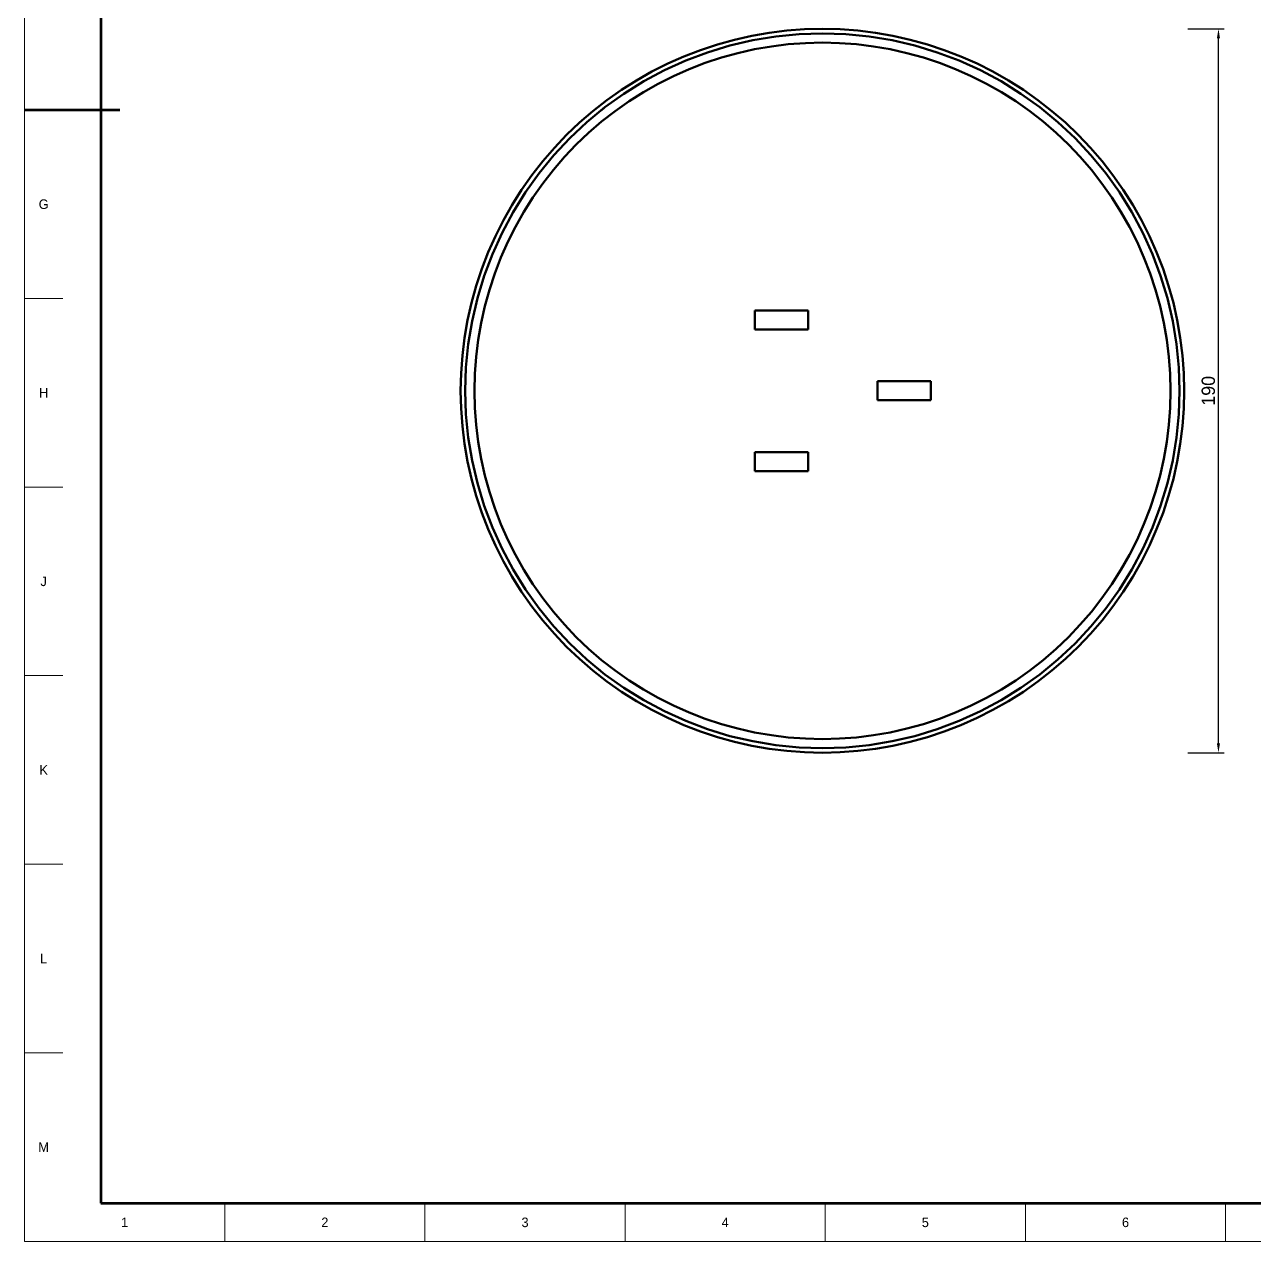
# Model space of a CAD drawing. Header units: millimetres. Extents: x 0 to 841, y 0 to 594.
# Drawn here: x 0 to 322.9, y 0 to 319.4 of the extents above; entities that cross this region are included whole.
import ezdxf
from ezdxf.enums import TextEntityAlignment as Align

# ---------------------------------------------------------------- set-up
doc = ezdxf.new("R2010")
doc.units = ezdxf.units.MM
doc.linetypes.add('DASHED', pattern=[1.524, 1.27, -0.254])
for name, color, linetype, lineweight in [('COTAS', 7, 'CONTINUOUS', 25), ('FINA', 7, 'CONTINUOUS', 18), ('NORMA', 7, 'CONTINUOUS', 70), ('OCULTA', 8, 'DASHED', 25), ('TEXTO', 7, 'CONTINUOUS', 25), ('VISIBLE', 7, 'CONTINUOUS', 50)]:
    doc.layers.add(name, color=color, linetype=linetype, lineweight=lineweight)
doc.dimstyles.new('F3D_1000', dxfattribs={"dimtxt": 3.5, "dimasz": 2.5, "dimexe": 1.5, "dimexo": 1, "dimgap": 0.9, "dimtad": 1, "dimdec": 1, "dimdsep": 46, "dimcen": 2.5, "dimazin": 3, "dimtfac": 1, "dimtmove": 0, "dimatfit": 3})

msp = doc.modelspace()

# ---------------------------------------------------------------- linework, layer by layer
at = {"layer": 'FINA'}
for p, q in [((0, 297), (10, 297)), ((0, 247.5), (10, 247.5)), ((0, 198), (10, 198)), ((0, 148.5), (10, 148.5)), ((0, 99), (10, 99)), ((0, 49.5), (10, 49.5)), ((52.56, 0), (52.56, 10)), ((105.12, 0), (105.12, 10)), ((157.69, 0), (157.69, 10)), ((210.25, 0), (210.25, 10)), ((262.81, 0), (262.81, 10)), ((315.38, 0), (315.38, 10))]:
    msp.add_line(p, q, dxfattribs=at)
msp.add_lwpolyline([(0, 0), (841, 0), (841, 594), (0, 594)], close=True, dxfattribs=at)
at = {"layer": 'NORMA'}
msp.add_line((0, 297), (25, 297), dxfattribs=at)
msp.add_lwpolyline([(20, 10), (831, 10), (831, 584), (20, 584)], close=True, dxfattribs=at)
at = {"layer": 'OCULTA'}
for p, q in [((190.97, 316.43), (195.56, 317.23)), ((190.97, 316.43), (195.56, 317.23)), ((195.56, 317.23), (200.19, 317.8)), ((195.56, 317.23), (200.19, 317.8)), ((197.26, 316.26), (203.37, 316.86)), ((200.19, 317.8), (204.84, 318.14)), ((200.19, 317.8), (204.84, 318.14)), ((203.37, 316.86), (209.5, 317.06)), ((204.84, 318.14), (209.5, 318.26)), ((204.84, 318.14), (209.5, 318.26)), ((209.5, 318.26), (214.16, 318.14)), ((209.5, 318.26), (214.16, 318.14)), ((209.5, 317.06), (215.63, 316.86)), ((214.16, 318.14), (218.81, 317.8)), ((214.16, 318.14), (218.81, 317.8)), ((215.63, 316.86), (221.74, 316.26)), ((218.81, 317.8), (223.44, 317.23)), ((218.81, 317.8), (223.44, 317.23)), ((223.44, 317.23), (228.03, 316.43)), ((223.44, 317.23), (228.03, 316.43)), ((177.5, 312.7), (181.92, 314.17)), ((177.5, 312.7), (181.92, 314.17)), ((179.35, 312.08), (185.22, 313.86)), ((181.92, 314.17), (186.42, 315.41)), ((181.92, 314.17), (186.42, 315.41)), ((185.22, 313.86), (191.2, 315.26)), ((186.42, 315.41), (190.97, 316.43)), ((186.42, 315.41), (190.97, 316.43)), ((191.2, 315.26), (197.26, 316.26)), ((221.74, 316.26), (227.8, 315.26)), ((227.8, 315.26), (233.78, 313.86)), ((228.03, 316.43), (232.58, 315.41)), ((228.03, 316.43), (232.58, 315.41)), ((232.58, 315.41), (237.08, 314.17)), ((232.58, 315.41), (237.08, 314.17)), ((233.78, 313.86), (239.65, 312.08)), ((237.08, 314.17), (241.5, 312.7)), ((237.08, 314.17), (241.5, 312.7)), ((168.88, 309.14), (173.15, 311.03)), ((168.88, 309.14), (173.15, 311.03)), ((173.15, 311.03), (177.5, 312.7)), ((173.15, 311.03), (177.5, 312.7)), ((173.6, 309.92), (179.35, 312.08)), ((239.65, 312.08), (245.4, 309.92)), ((241.5, 312.7), (245.85, 311.03)), ((241.5, 312.7), (245.85, 311.03)), ((245.85, 311.03), (250.12, 309.14)), ((245.85, 311.03), (250.12, 309.14)), ((160.66, 304.74), (164.72, 307.04)), ((160.66, 304.74), (164.72, 307.04)), ((162.6, 304.49), (168.01, 307.38)), ((164.72, 307.04), (168.88, 309.14)), ((164.72, 307.04), (168.88, 309.14)), ((168.01, 307.38), (173.6, 309.92)), ((245.4, 309.92), (250.99, 307.38)), ((250.12, 309.14), (254.28, 307.04)), ((250.12, 309.14), (254.28, 307.04)), ((256.4, 304.49), (250.99, 307.38)), ((254.28, 307.04), (258.34, 304.74)), ((254.28, 307.04), (258.34, 304.74)), ((156.72, 302.25), (160.66, 304.74)), ((156.72, 302.25), (160.66, 304.74)), ((157.39, 301.25), (162.6, 304.49)), ((256.4, 304.49), (261.61, 301.25)), ((258.34, 304.74), (262.28, 302.25)), ((258.34, 304.74), (262.28, 302.25)), ((152.4, 297.67), (157.39, 301.25)), ((152.91, 299.56), (156.72, 302.25)), ((152.91, 299.56), (156.72, 302.25)), ((261.61, 301.25), (266.6, 297.67)), ((262.28, 302.25), (266.09, 299.56)), ((262.28, 302.25), (266.09, 299.56)), ((147.65, 293.78), (152.4, 297.67)), ((149.23, 296.69), (152.91, 299.56)), ((149.23, 296.69), (152.91, 299.56)), ((266.09, 299.56), (269.77, 296.69)), ((266.09, 299.56), (269.77, 296.69)), ((271.35, 293.78), (266.6, 297.67)), ((145.7, 293.65), (149.23, 296.69)), ((145.7, 293.65), (149.23, 296.69)), ((273.3, 293.65), (269.77, 296.69)), ((273.3, 293.65), (269.77, 296.69)), ((142.32, 290.43), (145.7, 293.65)), ((142.32, 290.43), (145.7, 293.65)), ((143.17, 289.58), (147.65, 293.78)), ((271.35, 293.78), (275.83, 289.58)), ((273.3, 293.65), (276.68, 290.43)), ((273.3, 293.65), (276.68, 290.43)), ((138.98, 285.1), (143.17, 289.58)), ((139.11, 287.06), (142.32, 290.43)), ((139.11, 287.06), (142.32, 290.43)), ((280.02, 285.1), (275.83, 289.58)), ((279.89, 287.06), (276.68, 290.43)), ((279.89, 287.06), (276.68, 290.43)), ((135.08, 280.36), (138.98, 285.1)), ((136.06, 283.53), (139.11, 287.06)), ((136.06, 283.53), (139.11, 287.06)), ((279.89, 287.06), (282.94, 283.53)), ((279.89, 287.06), (282.94, 283.53)), ((280.02, 285.1), (283.92, 280.36)), ((133.2, 279.85), (136.06, 283.53)), ((133.2, 279.85), (136.06, 283.53)), ((285.8, 279.85), (282.94, 283.53)), ((285.8, 279.85), (282.94, 283.53)), ((130.51, 276.04), (133.2, 279.85)), ((130.51, 276.04), (133.2, 279.85)), ((131.51, 275.37), (135.08, 280.36)), ((283.92, 280.36), (287.49, 275.37)), ((285.8, 279.85), (288.49, 276.04)), ((285.8, 279.85), (288.49, 276.04)), ((128.02, 272.1), (130.51, 276.04)), ((128.02, 272.1), (130.51, 276.04)), ((128.27, 270.16), (131.51, 275.37)), ((290.73, 270.16), (287.49, 275.37)), ((288.49, 276.04), (290.98, 272.1)), ((288.49, 276.04), (290.98, 272.1)), ((125.72, 268.04), (128.02, 272.1)), ((125.72, 268.04), (128.02, 272.1)), ((293.28, 268.04), (290.98, 272.1)), ((293.28, 268.04), (290.98, 272.1)), ((123.62, 263.88), (125.72, 268.04)), ((123.62, 263.88), (125.72, 268.04)), ((125.37, 264.74), (128.27, 270.16)), ((290.73, 270.16), (293.63, 264.74)), ((295.38, 263.88), (293.28, 268.04)), ((295.38, 263.88), (293.28, 268.04)), ((121.73, 259.61), (123.62, 263.88)), ((121.73, 259.61), (123.62, 263.88)), ((122.84, 259.15), (125.37, 264.74)), ((293.63, 264.74), (296.16, 259.15)), ((295.38, 263.88), (297.27, 259.61)), ((295.38, 263.88), (297.27, 259.61)), ((120.05, 255.26), (121.73, 259.61)), ((120.05, 255.26), (121.73, 259.61)), ((120.68, 253.41), (122.84, 259.15)), ((298.32, 253.41), (296.16, 259.15)), ((298.95, 255.26), (297.27, 259.61)), ((298.95, 255.26), (297.27, 259.61)), ((118.59, 250.83), (120.05, 255.26)), ((118.59, 250.83), (120.05, 255.26)), ((300.41, 250.83), (298.95, 255.26)), ((300.41, 250.83), (298.95, 255.26)), ((118.9, 247.54), (120.68, 253.41)), ((298.32, 253.41), (300.1, 247.54)), ((117.35, 246.34), (118.59, 250.83)), ((117.35, 246.34), (118.59, 250.83)), ((301.65, 246.34), (300.41, 250.83)), ((301.65, 246.34), (300.41, 250.83)), ((116.33, 241.79), (117.35, 246.34)), ((116.33, 241.79), (117.35, 246.34)), ((117.5, 241.56), (118.9, 247.54)), ((301.5, 241.56), (300.1, 247.54)), ((302.67, 241.79), (301.65, 246.34)), ((302.67, 241.79), (301.65, 246.34)), ((191.75, 244.38), (191.75, 244.38)), ((205.75, 244.38), (205.75, 244.38)), ((115.53, 237.2), (116.33, 241.79)), ((115.53, 237.2), (116.33, 241.79)), ((116.5, 235.5), (117.5, 241.56)), ((191.75, 239.38), (191.75, 239.38)), ((205.75, 239.38), (205.75, 239.38)), ((302.5, 235.5), (301.5, 241.56)), ((303.47, 237.2), (302.67, 241.79)), ((303.47, 237.2), (302.67, 241.79)), ((114.96, 232.57), (115.53, 237.2)), ((114.96, 232.57), (115.53, 237.2)), ((304.04, 232.57), (303.47, 237.2)), ((304.04, 232.57), (303.47, 237.2)), ((114.61, 227.92), (114.96, 232.57)), ((114.61, 227.92), (114.96, 232.57)), ((115.9, 229.39), (116.5, 235.5)), ((303.1, 229.39), (302.5, 235.5)), ((304.39, 227.92), (304.04, 232.57)), ((304.39, 227.92), (304.04, 232.57)), ((115.7, 223.26), (115.9, 229.39)), ((303.3, 223.26), (303.1, 229.39)), ((114.5, 223.26), (114.61, 227.92)), ((114.5, 223.26), (114.61, 227.92)), ((304.5, 223.26), (304.39, 227.92)), ((304.5, 223.26), (304.39, 227.92)), ((114.61, 218.6), (114.5, 223.26)), ((114.61, 218.6), (114.5, 223.26)), ((115.9, 217.12), (115.7, 223.26)), ((224, 225.76), (224, 225.76)), ((238, 225.76), (238, 225.76)), ((303.1, 217.12), (303.3, 223.26)), ((304.39, 218.6), (304.5, 223.26)), ((304.39, 218.6), (304.5, 223.26)), ((224, 220.76), (224, 220.76)), ((238, 220.76), (238, 220.76)), ((114.96, 213.95), (114.61, 218.6)), ((114.96, 213.95), (114.61, 218.6)), ((116.5, 211.01), (115.9, 217.12)), ((302.5, 211.01), (303.1, 217.12)), ((304.04, 213.95), (304.39, 218.6)), ((304.04, 213.95), (304.39, 218.6)), ((115.53, 209.32), (114.96, 213.95)), ((115.53, 209.32), (114.96, 213.95)), ((303.47, 209.32), (304.04, 213.95)), ((303.47, 209.32), (304.04, 213.95)), ((117.5, 204.96), (116.5, 211.01)), ((301.5, 204.96), (302.5, 211.01)), ((116.33, 204.72), (115.53, 209.32)), ((116.33, 204.72), (115.53, 209.32)), ((191.75, 207.14), (191.75, 207.14)), ((205.75, 207.14), (205.75, 207.14)), ((302.67, 204.72), (303.47, 209.32)), ((302.67, 204.72), (303.47, 209.32)), ((117.35, 200.17), (116.33, 204.72)), ((117.35, 200.17), (116.33, 204.72)), ((118.9, 198.98), (117.5, 204.96)), ((300.1, 198.98), (301.5, 204.96)), ((301.65, 200.17), (302.67, 204.72)), ((301.65, 200.17), (302.67, 204.72)), ((191.75, 202.14), (191.75, 202.14)), ((205.75, 202.14), (205.75, 202.14)), ((118.59, 195.68), (117.35, 200.17)), ((118.59, 195.68), (117.35, 200.17)), ((118.9, 198.98), (120.68, 193.11)), ((298.32, 193.11), (300.1, 198.98)), ((300.41, 195.68), (301.65, 200.17)), ((300.41, 195.68), (301.65, 200.17)), ((120.05, 191.25), (118.59, 195.68)), ((120.05, 191.25), (118.59, 195.68)), ((298.95, 191.25), (300.41, 195.68)), ((298.95, 191.25), (300.41, 195.68)), ((121.73, 186.9), (120.05, 191.25)), ((121.73, 186.9), (120.05, 191.25)), ((122.84, 187.36), (120.68, 193.11)), ((296.16, 187.36), (298.32, 193.11)), ((297.27, 186.9), (298.95, 191.25)), ((297.27, 186.9), (298.95, 191.25)), ((122.84, 187.36), (125.37, 181.77)), ((293.63, 181.77), (296.16, 187.36)), ((121.73, 186.9), (123.62, 182.64)), ((121.73, 186.9), (123.62, 182.64)), ((295.38, 182.64), (297.27, 186.9)), ((295.38, 182.64), (297.27, 186.9)), ((125.72, 178.48), (123.62, 182.64)), ((125.72, 178.48), (123.62, 182.64)), ((125.37, 181.77), (128.27, 176.36)), ((290.73, 176.36), (293.63, 181.77)), ((293.28, 178.48), (295.38, 182.64)), ((293.28, 178.48), (295.38, 182.64)), ((128.02, 174.42), (125.72, 178.48)), ((128.02, 174.42), (125.72, 178.48)), ((290.98, 174.42), (293.28, 178.48)), ((290.98, 174.42), (293.28, 178.48)), ((128.02, 174.42), (130.51, 170.48)), ((128.02, 174.42), (130.51, 170.48)), ((131.51, 171.15), (128.27, 176.36)), ((287.49, 171.15), (290.73, 176.36)), ((288.49, 170.48), (290.98, 174.42)), ((288.49, 170.48), (290.98, 174.42)), ((130.51, 170.48), (133.2, 166.67)), ((130.51, 170.48), (133.2, 166.67)), ((131.51, 171.15), (135.08, 166.16)), ((283.92, 166.16), (287.49, 171.15)), ((285.8, 166.67), (288.49, 170.48)), ((285.8, 166.67), (288.49, 170.48)), ((136.06, 162.99), (133.2, 166.67)), ((136.06, 162.99), (133.2, 166.67)), ((135.08, 166.16), (138.98, 161.41)), ((280.02, 161.41), (283.92, 166.16)), ((282.94, 162.99), (285.8, 166.67)), ((282.94, 162.99), (285.8, 166.67)), ((136.06, 162.99), (139.11, 159.46)), ((136.06, 162.99), (139.11, 159.46)), ((279.89, 159.46), (282.94, 162.99)), ((279.89, 159.46), (282.94, 162.99)), ((143.17, 156.93), (138.98, 161.41)), ((142.32, 156.08), (139.11, 159.46)), ((142.32, 156.08), (139.11, 159.46)), ((275.83, 156.93), (280.02, 161.41)), ((276.68, 156.08), (279.89, 159.46)), ((276.68, 156.08), (279.89, 159.46)), ((142.32, 156.08), (145.7, 152.87)), ((142.32, 156.08), (145.7, 152.87)), ((143.17, 156.93), (147.65, 152.74)), ((271.35, 152.74), (275.83, 156.93)), ((273.3, 152.87), (276.68, 156.08)), ((273.3, 152.87), (276.68, 156.08)), ((149.23, 149.82), (145.7, 152.87)), ((149.23, 149.82), (145.7, 152.87)), ((152.4, 148.84), (147.65, 152.74)), ((266.6, 148.84), (271.35, 152.74)), ((269.77, 149.82), (273.3, 152.87)), ((269.77, 149.82), (273.3, 152.87)), ((149.23, 149.82), (152.91, 146.95)), ((149.23, 149.82), (152.91, 146.95)), ((152.4, 148.84), (157.39, 145.27)), ((261.61, 145.27), (266.6, 148.84)), ((266.09, 146.95), (269.77, 149.82)), ((266.09, 146.95), (269.77, 149.82)), ((152.91, 146.95), (156.72, 144.27)), ((152.91, 146.95), (156.72, 144.27)), ((262.28, 144.27), (266.09, 146.95)), ((262.28, 144.27), (266.09, 146.95)), ((156.72, 144.27), (160.66, 141.77)), ((156.72, 144.27), (160.66, 141.77)), ((157.39, 145.27), (162.6, 142.02)), ((256.4, 142.02), (261.61, 145.27)), ((258.34, 141.77), (262.28, 144.27)), ((258.34, 141.77), (262.28, 144.27)), ((160.66, 141.77), (164.72, 139.48)), ((160.66, 141.77), (164.72, 139.48)), ((168.01, 139.13), (162.6, 142.02)), ((164.72, 139.48), (168.88, 137.38)), ((164.72, 139.48), (168.88, 137.38)), ((168.01, 139.13), (173.6, 136.6)), ((245.4, 136.6), (250.99, 139.13)), ((250.12, 137.38), (254.28, 139.48)), ((250.12, 137.38), (254.28, 139.48)), ((250.99, 139.13), (256.4, 142.02)), ((254.28, 139.48), (258.34, 141.77)), ((254.28, 139.48), (258.34, 141.77)), ((168.88, 137.38), (173.15, 135.49)), ((168.88, 137.38), (173.15, 135.49)), ((173.6, 136.6), (179.35, 134.44)), ((239.65, 134.44), (245.4, 136.6)), ((245.85, 135.49), (250.12, 137.38)), ((245.85, 135.49), (250.12, 137.38)), ((173.15, 135.49), (177.5, 133.81)), ((173.15, 135.49), (177.5, 133.81)), ((177.5, 133.81), (181.92, 132.35)), ((177.5, 133.81), (181.92, 132.35)), ((179.35, 134.44), (185.22, 132.65)), ((185.22, 132.65), (191.2, 131.26)), ((227.8, 131.26), (233.78, 132.65)), ((233.78, 132.65), (239.65, 134.44)), ((237.08, 132.35), (241.5, 133.81)), ((237.08, 132.35), (241.5, 133.81)), ((241.5, 133.81), (245.85, 135.49)), ((241.5, 133.81), (245.85, 135.49)), ((181.92, 132.35), (186.42, 131.1)), ((181.92, 132.35), (186.42, 131.1)), ((186.42, 131.1), (190.97, 130.08)), ((186.42, 131.1), (190.97, 130.08)), ((190.97, 130.08), (195.56, 129.29)), ((190.97, 130.08), (195.56, 129.29)), ((191.2, 131.26), (197.26, 130.26)), ((195.56, 129.29), (200.19, 128.72)), ((195.56, 129.29), (200.19, 128.72)), ((197.26, 130.26), (203.37, 129.66)), ((203.37, 129.66), (209.5, 129.46)), ((209.5, 129.46), (215.63, 129.66)), ((215.63, 129.66), (221.74, 130.26)), ((218.81, 128.72), (223.44, 129.29)), ((218.81, 128.72), (223.44, 129.29)), ((221.74, 130.26), (227.8, 131.26)), ((223.44, 129.29), (228.03, 130.08)), ((223.44, 129.29), (228.03, 130.08)), ((228.03, 130.08), (232.58, 131.1)), ((228.03, 130.08), (232.58, 131.1)), ((232.58, 131.1), (237.08, 132.35)), ((232.58, 131.1), (237.08, 132.35)), ((200.19, 128.72), (204.84, 128.37)), ((200.19, 128.72), (204.84, 128.37)), ((204.84, 128.37), (209.5, 128.26)), ((204.84, 128.37), (209.5, 128.26)), ((209.5, 128.26), (214.16, 128.37)), ((209.5, 128.26), (214.16, 128.37)), ((214.16, 128.37), (218.81, 128.72)), ((214.16, 128.37), (218.81, 128.72))]:
    msp.add_line(p, q, dxfattribs=at)
at = {"layer": 'VISIBLE'}
for p, q in [((190.97, 316.43), (195.56, 317.23)), ((190.97, 316.43), (195.56, 317.23)), ((190.97, 316.43), (195.56, 317.23)), ((195.56, 317.23), (200.19, 317.8)), ((195.56, 317.23), (200.19, 317.8)), ((195.56, 317.23), (200.19, 317.8)), ((195.56, 317.23), (195.56, 317.23)), ((197.26, 316.26), (203.37, 316.86)), ((200.19, 317.8), (204.84, 318.14)), ((200.19, 317.8), (204.84, 318.14)), ((200.19, 317.8), (204.84, 318.14)), ((200.19, 317.8), (200.19, 317.8)), ((203.37, 316.86), (209.5, 317.06)), ((204.84, 318.14), (209.5, 318.26)), ((204.84, 318.14), (209.5, 318.26)), ((204.84, 318.14), (209.5, 318.26)), ((204.84, 318.14), (204.84, 318.14)), ((209.5, 318.26), (214.16, 318.14)), ((209.5, 318.26), (214.16, 318.14)), ((209.5, 318.26), (209.5, 318.26)), ((209.5, 318.26), (214.16, 318.14)), ((209.5, 317.06), (215.63, 316.86)), ((214.16, 318.14), (218.81, 317.8)), ((214.16, 318.14), (218.81, 317.8)), ((214.16, 318.14), (214.16, 318.14)), ((214.16, 318.14), (218.81, 317.8)), ((215.63, 316.86), (221.74, 316.26)), ((218.81, 317.8), (223.44, 317.23)), ((218.81, 317.8), (223.44, 317.23)), ((218.81, 317.8), (218.81, 317.8)), ((218.81, 317.8), (223.44, 317.23)), ((223.44, 317.23), (228.03, 316.43)), ((223.44, 317.23), (228.03, 316.43)), ((223.44, 317.23), (223.44, 317.23)), ((223.44, 317.23), (228.03, 316.43)), ((177.5, 312.7), (181.92, 314.17)), ((177.5, 312.7), (181.92, 314.17)), ((177.5, 312.7), (181.92, 314.17)), ((179.35, 312.08), (185.22, 313.86)), ((181.92, 314.17), (186.42, 315.41)), ((181.92, 314.17), (186.42, 315.41)), ((181.92, 314.17), (186.42, 315.41)), ((181.92, 314.17), (181.92, 314.17)), ((185.22, 313.86), (191.2, 315.26)), ((186.42, 315.41), (190.97, 316.43)), ((186.42, 315.41), (190.97, 316.43)), ((186.42, 315.41), (190.97, 316.43)), ((186.42, 315.41), (186.42, 315.41)), ((190.97, 316.43), (190.97, 316.43)), ((191.2, 315.26), (197.26, 316.26)), ((191.67, 312.9), (196.09, 313.67)), ((191.67, 312.9), (196.09, 313.67)), ((196.09, 313.67), (200.54, 314.22)), ((196.09, 313.67), (200.54, 314.22)), ((200.54, 314.22), (205.02, 314.55)), ((200.54, 314.22), (205.02, 314.55)), ((205.02, 314.55), (209.5, 314.66)), ((205.02, 314.55), (209.5, 314.66)), ((209.5, 314.66), (213.98, 314.55)), ((209.5, 314.66), (213.98, 314.55)), ((213.98, 314.55), (218.46, 314.22)), ((213.98, 314.55), (218.46, 314.22)), ((218.46, 314.22), (222.91, 313.67)), ((218.46, 314.22), (222.91, 313.67)), ((221.74, 316.26), (227.8, 315.26)), ((222.91, 313.67), (227.33, 312.9)), ((222.91, 313.67), (227.33, 312.9)), ((227.8, 315.26), (233.78, 313.86)), ((228.03, 316.43), (232.58, 315.41)), ((228.03, 316.43), (232.58, 315.41)), ((228.03, 316.43), (228.03, 316.43)), ((228.03, 316.43), (232.58, 315.41)), ((232.58, 315.41), (237.08, 314.17)), ((232.58, 315.41), (237.08, 314.17)), ((232.58, 315.41), (232.58, 315.41)), ((232.58, 315.41), (237.08, 314.17)), ((233.78, 313.86), (239.65, 312.08)), ((237.08, 314.17), (241.5, 312.7)), ((237.08, 314.17), (241.5, 312.7)), ((237.08, 314.17), (237.08, 314.17)), ((237.08, 314.17), (241.5, 312.7)), ((168.88, 309.14), (173.15, 311.03)), ((168.88, 309.14), (173.15, 311.03)), ((168.88, 309.14), (173.15, 311.03)), ((173.15, 311.03), (177.5, 312.7)), ((173.15, 311.03), (177.5, 312.7)), ((173.15, 311.03), (177.5, 312.7)), ((173.15, 311.03), (173.15, 311.03)), ((173.6, 309.92), (179.35, 312.08)), ((177.5, 312.7), (177.5, 312.7)), ((178.71, 309.31), (182.97, 310.72)), ((178.71, 309.31), (182.97, 310.72)), ((182.97, 310.72), (187.29, 311.92)), ((182.97, 310.72), (187.29, 311.92)), ((187.29, 311.92), (191.67, 312.9)), ((187.29, 311.92), (191.67, 312.9)), ((231.71, 311.92), (227.33, 312.9)), ((231.71, 311.92), (227.33, 312.9)), ((231.71, 311.92), (236.03, 310.72)), ((231.71, 311.92), (236.03, 310.72)), ((236.03, 310.72), (240.29, 309.31)), ((236.03, 310.72), (240.29, 309.31)), ((239.65, 312.08), (245.4, 309.92)), ((241.5, 312.7), (245.85, 311.03)), ((241.5, 312.7), (245.85, 311.03)), ((241.5, 312.7), (241.5, 312.7)), ((241.5, 312.7), (245.85, 311.03)), ((245.85, 311.03), (250.12, 309.14)), ((245.85, 311.03), (250.12, 309.14)), ((245.85, 311.03), (245.85, 311.03)), ((245.85, 311.03), (250.12, 309.14)), ((160.66, 304.74), (164.72, 307.04)), ((160.66, 304.74), (164.72, 307.04)), ((160.66, 304.74), (164.72, 307.04)), ((162.6, 304.49), (168.01, 307.38)), ((164.72, 307.04), (168.88, 309.14)), ((164.72, 307.04), (168.88, 309.14)), ((164.72, 307.04), (168.88, 309.14)), ((164.72, 307.04), (164.72, 307.04)), ((168.01, 307.38), (173.6, 309.92)), ((168.88, 309.14), (168.88, 309.14)), ((170.42, 305.88), (174.52, 307.7)), ((170.42, 305.88), (174.52, 307.7)), ((174.52, 307.7), (178.71, 309.31)), ((174.52, 307.7), (178.71, 309.31)), ((240.29, 309.31), (244.48, 307.7)), ((240.29, 309.31), (244.48, 307.7)), ((244.48, 307.7), (248.58, 305.88)), ((244.48, 307.7), (248.58, 305.88)), ((245.4, 309.92), (250.99, 307.38)), ((250.12, 309.14), (254.28, 307.04)), ((250.12, 309.14), (254.28, 307.04)), ((250.12, 309.14), (250.12, 309.14)), ((250.12, 309.14), (254.28, 307.04)), ((256.4, 304.49), (250.99, 307.38)), ((254.28, 307.04), (258.34, 304.74)), ((254.28, 307.04), (258.34, 304.74)), ((254.28, 307.04), (254.28, 307.04)), ((254.28, 307.04), (258.34, 304.74)), ((156.72, 302.25), (160.66, 304.74)), ((156.72, 302.25), (160.66, 304.74)), ((156.72, 302.25), (160.66, 304.74)), ((157.39, 301.25), (162.6, 304.49)), ((160.66, 304.74), (160.66, 304.74)), ((162.51, 301.65), (166.41, 303.87)), ((162.51, 301.65), (166.41, 303.87)), ((166.41, 303.87), (170.42, 305.88)), ((166.41, 303.87), (170.42, 305.88)), ((248.58, 305.88), (252.59, 303.87)), ((248.58, 305.88), (252.59, 303.87)), ((252.59, 303.87), (256.49, 301.65)), ((252.59, 303.87), (256.49, 301.65)), ((256.4, 304.49), (261.61, 301.25)), ((258.34, 304.74), (262.28, 302.25)), ((258.34, 304.74), (262.28, 302.25)), ((258.34, 304.74), (258.34, 304.74)), ((258.34, 304.74), (262.28, 302.25)), ((152.4, 297.67), (157.39, 301.25)), ((152.91, 299.56), (156.72, 302.25)), ((152.91, 299.56), (156.72, 302.25)), ((152.91, 299.56), (156.72, 302.25)), ((156.72, 302.25), (156.72, 302.25)), ((158.72, 299.25), (162.51, 301.65)), ((158.72, 299.25), (162.51, 301.65)), ((256.49, 301.65), (260.28, 299.25)), ((256.49, 301.65), (260.28, 299.25)), ((261.61, 301.25), (266.6, 297.67)), ((262.28, 302.25), (266.09, 299.56)), ((262.28, 302.25), (266.09, 299.56)), ((262.28, 302.25), (262.28, 302.25)), ((262.28, 302.25), (266.09, 299.56)), ((147.65, 293.78), (152.4, 297.67)), ((149.23, 296.69), (152.91, 299.56)), ((149.23, 296.69), (152.91, 299.56)), ((149.23, 296.69), (152.91, 299.56)), ((152.91, 299.56), (152.91, 299.56)), ((155.05, 296.67), (158.72, 299.25)), ((155.05, 296.67), (158.72, 299.25)), ((260.28, 299.25), (263.95, 296.67)), ((260.28, 299.25), (263.95, 296.67)), ((266.09, 299.56), (269.77, 296.69)), ((266.09, 299.56), (269.77, 296.69)), ((266.09, 299.56), (266.09, 299.56)), ((266.09, 299.56), (269.77, 296.69)), ((271.35, 293.78), (266.6, 297.67)), ((145.7, 293.65), (149.23, 296.69)), ((145.7, 293.65), (149.23, 296.69)), ((145.7, 293.65), (149.23, 296.69)), ((148.12, 290.98), (151.52, 293.91)), ((148.12, 290.98), (151.52, 293.91)), ((149.23, 296.69), (149.23, 296.69)), ((151.52, 293.91), (155.05, 296.67)), ((151.52, 293.91), (155.05, 296.67)), ((267.48, 293.91), (263.95, 296.67)), ((267.48, 293.91), (263.95, 296.67)), ((267.48, 293.91), (270.88, 290.98)), ((267.48, 293.91), (270.88, 290.98)), ((273.3, 293.65), (269.77, 296.69)), ((273.3, 293.65), (269.77, 296.69)), ((269.77, 296.69), (269.77, 296.69)), ((269.77, 296.69), (273.3, 293.65)), ((142.32, 290.43), (145.7, 293.65)), ((142.32, 290.43), (145.7, 293.65)), ((142.32, 290.43), (145.7, 293.65)), ((143.17, 289.58), (147.65, 293.78)), ((144.87, 287.89), (148.12, 290.98)), ((144.87, 287.89), (148.12, 290.98)), ((145.7, 293.65), (145.7, 293.65)), ((274.13, 287.89), (270.88, 290.98)), ((274.13, 287.89), (270.88, 290.98)), ((271.35, 293.78), (275.83, 289.58)), ((273.3, 293.65), (276.68, 290.43)), ((273.3, 293.65), (276.68, 290.43)), ((273.3, 293.65), (273.3, 293.65)), ((273.3, 293.65), (276.68, 290.43)), ((138.98, 285.1), (143.17, 289.58)), ((139.11, 287.06), (142.32, 290.43)), ((139.11, 287.06), (142.32, 290.43)), ((139.11, 287.06), (142.32, 290.43)), ((141.78, 284.64), (144.87, 287.89)), ((141.78, 284.64), (144.87, 287.89)), ((142.32, 290.43), (142.32, 290.43)), ((274.13, 287.89), (277.22, 284.64)), ((274.13, 287.89), (277.22, 284.64)), ((280.02, 285.1), (275.83, 289.58)), ((279.89, 287.06), (276.68, 290.43)), ((279.89, 287.06), (276.68, 290.43)), ((276.68, 290.43), (276.68, 290.43)), ((276.68, 290.43), (279.89, 287.06)), ((135.08, 280.36), (138.98, 285.1)), ((136.06, 283.53), (139.11, 287.06)), ((136.06, 283.53), (139.11, 287.06)), ((136.06, 283.53), (139.11, 287.06)), ((138.85, 281.24), (141.78, 284.64)), ((138.85, 281.24), (141.78, 284.64)), ((139.11, 287.06), (139.11, 287.06)), ((280.15, 281.24), (277.22, 284.64)), ((280.15, 281.24), (277.22, 284.64)), ((279.89, 287.06), (282.94, 283.53)), ((279.89, 287.06), (282.94, 283.53)), ((279.89, 287.06), (279.89, 287.06)), ((279.89, 287.06), (282.94, 283.53)), ((280.02, 285.1), (283.92, 280.36)), ((133.2, 279.85), (136.06, 283.53)), ((133.2, 279.85), (136.06, 283.53)), ((133.2, 279.85), (136.06, 283.53)), ((136.06, 283.53), (136.06, 283.53)), ((136.09, 277.7), (138.85, 281.24)), ((136.09, 277.7), (138.85, 281.24)), ((280.15, 281.24), (282.91, 277.7)), ((280.15, 281.24), (282.91, 277.7)), ((285.8, 279.85), (282.94, 283.53)), ((285.8, 279.85), (282.94, 283.53)), ((282.94, 283.53), (282.94, 283.53)), ((282.94, 283.53), (285.8, 279.85)), ((130.51, 276.04), (133.2, 279.85)), ((130.51, 276.04), (133.2, 279.85)), ((130.51, 276.04), (133.2, 279.85)), ((131.51, 275.37), (135.08, 280.36)), ((133.2, 279.85), (133.2, 279.85)), ((283.92, 280.36), (287.49, 275.37)), ((285.8, 279.85), (288.49, 276.04)), ((285.8, 279.85), (288.49, 276.04)), ((285.8, 279.85), (285.8, 279.85)), ((285.8, 279.85), (288.49, 276.04)), ((128.02, 272.1), (130.51, 276.04)), ((128.02, 272.1), (130.51, 276.04)), ((128.02, 272.1), (130.51, 276.04)), ((128.27, 270.16), (131.51, 275.37)), ((130.51, 276.04), (130.51, 276.04)), ((133.5, 274.04), (136.09, 277.7)), ((133.5, 274.04), (136.09, 277.7)), ((285.5, 274.04), (282.91, 277.7)), ((285.5, 274.04), (282.91, 277.7)), ((290.73, 270.16), (287.49, 275.37)), ((288.49, 276.04), (290.98, 272.1)), ((288.49, 276.04), (290.98, 272.1)), ((288.49, 276.04), (288.49, 276.04)), ((288.49, 276.04), (290.98, 272.1)), ((125.72, 268.04), (128.02, 272.1)), ((125.72, 268.04), (128.02, 272.1)), ((125.72, 268.04), (128.02, 272.1)), ((128.02, 272.1), (128.02, 272.1)), ((131.1, 270.25), (133.5, 274.04)), ((131.1, 270.25), (133.5, 274.04)), ((287.9, 270.25), (285.5, 274.04)), ((287.9, 270.25), (285.5, 274.04)), ((293.28, 268.04), (290.98, 272.1)), ((293.28, 268.04), (290.98, 272.1)), ((290.98, 272.1), (290.98, 272.1)), ((290.98, 272.1), (293.28, 268.04)), ((123.62, 263.88), (125.72, 268.04)), ((123.62, 263.88), (125.72, 268.04)), ((123.62, 263.88), (125.72, 268.04)), ((125.37, 264.74), (128.27, 270.16)), ((125.72, 268.04), (125.72, 268.04)), ((128.89, 266.34), (131.1, 270.25)), ((128.89, 266.34), (131.1, 270.25)), ((287.9, 270.25), (290.11, 266.34)), ((287.9, 270.25), (290.11, 266.34)), ((290.73, 270.16), (293.63, 264.74)), ((295.38, 263.88), (293.28, 268.04)), ((295.38, 263.88), (293.28, 268.04)), ((293.28, 268.04), (293.28, 268.04)), ((293.28, 268.04), (295.38, 263.88)), ((126.88, 262.34), (128.89, 266.34)), ((126.88, 262.34), (128.89, 266.34)), ((292.12, 262.34), (290.11, 266.34)), ((292.12, 262.34), (290.11, 266.34)), ((121.73, 259.61), (123.62, 263.88)), ((121.73, 259.61), (123.62, 263.88)), ((121.73, 259.61), (123.62, 263.88)), ((122.84, 259.15), (125.37, 264.74)), ((123.62, 263.88), (123.62, 263.88)), ((125.06, 258.24), (126.88, 262.34)), ((125.06, 258.24), (126.88, 262.34)), ((292.12, 262.34), (293.94, 258.24)), ((292.12, 262.34), (293.94, 258.24)), ((293.63, 264.74), (296.16, 259.15)), ((295.38, 263.88), (297.27, 259.61)), ((295.38, 263.88), (297.27, 259.61)), ((295.38, 263.88), (295.38, 263.88)), ((295.38, 263.88), (297.27, 259.61)), ((120.05, 255.26), (121.73, 259.61)), ((120.05, 255.26), (121.73, 259.61)), ((120.05, 255.26), (121.73, 259.61)), ((120.68, 253.41), (122.84, 259.15)), ((121.73, 259.61), (121.73, 259.61)), ((298.32, 253.41), (296.16, 259.15)), ((298.95, 255.26), (297.27, 259.61)), ((298.95, 255.26), (297.27, 259.61)), ((297.27, 259.61), (297.27, 259.61)), ((297.27, 259.61), (298.95, 255.26)), ((118.59, 250.83), (120.05, 255.26)), ((118.59, 250.83), (120.05, 255.26)), ((118.59, 250.83), (120.05, 255.26)), ((120.05, 255.26), (120.05, 255.26)), ((123.44, 254.05), (125.06, 258.24)), ((123.44, 254.05), (125.06, 258.24)), ((295.56, 254.05), (293.94, 258.24)), ((295.56, 254.05), (293.94, 258.24)), ((300.41, 250.83), (298.95, 255.26)), ((300.41, 250.83), (298.95, 255.26)), ((298.95, 255.26), (298.95, 255.26)), ((298.95, 255.26), (300.41, 250.83)), ((118.9, 247.54), (120.68, 253.41)), ((122.04, 249.79), (123.44, 254.05)), ((122.04, 249.79), (123.44, 254.05)), ((296.96, 249.79), (295.56, 254.05)), ((296.96, 249.79), (295.56, 254.05)), ((298.32, 253.41), (300.1, 247.54)), ((117.35, 246.34), (118.59, 250.83)), ((117.35, 246.34), (118.59, 250.83)), ((117.35, 246.34), (118.59, 250.83)), ((118.59, 250.83), (118.59, 250.83)), ((120.84, 245.47), (122.04, 249.79)), ((120.84, 245.47), (122.04, 249.79)), ((298.16, 245.47), (296.96, 249.79)), ((298.16, 245.47), (296.96, 249.79)), ((301.65, 246.34), (300.41, 250.83)), ((301.65, 246.34), (300.41, 250.83)), ((300.41, 250.83), (300.41, 250.83)), ((300.41, 250.83), (301.65, 246.34)), ((116.33, 241.79), (117.35, 246.34)), ((116.33, 241.79), (117.35, 246.34)), ((116.33, 241.79), (117.35, 246.34)), ((117.35, 246.34), (117.35, 246.34)), ((117.5, 241.56), (118.9, 247.54)), ((119.86, 241.09), (120.84, 245.47)), ((119.86, 241.09), (120.84, 245.47)), ((298.16, 245.47), (299.14, 241.09)), ((298.16, 245.47), (299.14, 241.09)), ((301.5, 241.56), (300.1, 247.54)), ((302.67, 241.79), (301.65, 246.34)), ((302.67, 241.79), (301.65, 246.34)), ((301.65, 246.34), (301.65, 246.34)), ((301.65, 246.34), (302.67, 241.79)), ((191.75, 239.38), (191.75, 244.38)), ((191.75, 244.38), (205.75, 244.38)), ((191.75, 239.38), (191.75, 244.38)), ((191.75, 244.38), (205.75, 244.38)), ((205.75, 239.38), (205.75, 244.38)), ((205.75, 239.38), (205.75, 244.38)), ((115.53, 237.2), (116.33, 241.79)), ((115.53, 237.2), (116.33, 241.79)), ((115.53, 237.2), (116.33, 241.79)), ((116.33, 241.79), (116.33, 241.79)), ((116.5, 235.5), (117.5, 241.56)), ((119.09, 236.67), (119.86, 241.09)), ((119.09, 236.67), (119.86, 241.09)), ((191.75, 239.38), (205.75, 239.38)), ((191.75, 239.38), (205.75, 239.38)), ((299.91, 236.67), (299.14, 241.09)), ((299.91, 236.67), (299.14, 241.09)), ((302.5, 235.5), (301.5, 241.56)), ((303.47, 237.2), (302.67, 241.79)), ((303.47, 237.2), (302.67, 241.79)), ((302.67, 241.79), (302.67, 241.79)), ((302.67, 241.79), (303.47, 237.2)), ((114.96, 232.57), (115.53, 237.2)), ((114.96, 232.57), (115.53, 237.2)), ((114.96, 232.57), (115.53, 237.2)), ((115.53, 237.2), (115.53, 237.2)), ((118.54, 232.22), (119.09, 236.67)), ((118.54, 232.22), (119.09, 236.67)), ((300.46, 232.22), (299.91, 236.67)), ((300.46, 232.22), (299.91, 236.67)), ((304.04, 232.57), (303.47, 237.2)), ((304.04, 232.57), (303.47, 237.2)), ((303.47, 237.2), (303.47, 237.2)), ((303.47, 237.2), (304.04, 232.57)), ((114.61, 227.92), (114.96, 232.57)), ((114.61, 227.92), (114.96, 232.57)), ((114.61, 227.92), (114.96, 232.57)), ((114.96, 232.57), (114.96, 232.57)), ((115.9, 229.39), (116.5, 235.5)), ((303.1, 229.39), (302.5, 235.5)), ((304.39, 227.92), (304.04, 232.57)), ((304.39, 227.92), (304.04, 232.57)), ((304.04, 232.57), (304.04, 232.57)), ((304.04, 232.57), (304.39, 227.92)), ((115.7, 223.26), (115.9, 229.39)), ((118.21, 227.74), (118.54, 232.22)), ((118.21, 227.74), (118.54, 232.22)), ((300.79, 227.74), (300.46, 232.22)), ((300.79, 227.74), (300.46, 232.22)), ((303.3, 223.26), (303.1, 229.39)), ((114.5, 223.26), (114.61, 227.92)), ((114.5, 223.26), (114.61, 227.92)), ((114.5, 223.26), (114.61, 227.92)), ((114.61, 227.92), (114.61, 227.92)), ((118.1, 223.26), (118.21, 227.74)), ((118.1, 223.26), (118.21, 227.74)), ((300.9, 223.26), (300.79, 227.74)), ((300.9, 223.26), (300.79, 227.74)), ((304.5, 223.26), (304.39, 227.92)), ((304.5, 223.26), (304.39, 227.92)), ((304.39, 227.92), (304.39, 227.92)), ((304.39, 227.92), (304.5, 223.26)), ((114.61, 218.6), (114.5, 223.26)), ((114.61, 218.6), (114.5, 223.26)), ((114.61, 218.6), (114.5, 223.26)), ((114.5, 223.26), (114.5, 223.26)), ((115.9, 217.12), (115.7, 223.26)), ((118.21, 218.77), (118.1, 223.26)), ((118.21, 218.77), (118.1, 223.26)), ((224, 220.76), (224, 225.76)), ((224, 220.76), (224, 225.76)), ((224, 225.76), (238, 225.76)), ((224, 225.76), (238, 225.76)), ((238, 220.76), (238, 225.76)), ((238, 220.76), (238, 225.76)), ((300.79, 218.77), (300.9, 223.26)), ((300.79, 218.77), (300.9, 223.26)), ((303.1, 217.12), (303.3, 223.26)), ((304.39, 218.6), (304.5, 223.26)), ((304.39, 218.6), (304.5, 223.26)), ((304.5, 223.26), (304.39, 218.6)), ((304.5, 223.26), (304.5, 223.26)), ((224, 220.76), (238, 220.76)), ((224, 220.76), (238, 220.76)), ((114.96, 213.95), (114.61, 218.6)), ((114.96, 213.95), (114.61, 218.6)), ((114.96, 213.95), (114.61, 218.6)), ((114.61, 218.6), (114.61, 218.6)), ((116.5, 211.01), (115.9, 217.12)), ((118.54, 214.3), (118.21, 218.77)), ((118.54, 214.3), (118.21, 218.77)), ((300.46, 214.3), (300.79, 218.77)), ((300.46, 214.3), (300.79, 218.77)), ((302.5, 211.01), (303.1, 217.12)), ((304.04, 213.95), (304.39, 218.6)), ((304.04, 213.95), (304.39, 218.6)), ((304.39, 218.6), (304.04, 213.95)), ((304.39, 218.6), (304.39, 218.6)), ((115.53, 209.32), (114.96, 213.95)), ((115.53, 209.32), (114.96, 213.95)), ((115.53, 209.32), (114.96, 213.95)), ((114.96, 213.95), (114.96, 213.95)), ((119.09, 209.85), (118.54, 214.3)), ((119.09, 209.85), (118.54, 214.3)), ((299.91, 209.85), (300.46, 214.3)), ((299.91, 209.85), (300.46, 214.3)), ((303.47, 209.32), (304.04, 213.95)), ((303.47, 209.32), (304.04, 213.95)), ((304.04, 213.95), (303.47, 209.32)), ((304.04, 213.95), (304.04, 213.95)), ((117.5, 204.96), (116.5, 211.01)), ((301.5, 204.96), (302.5, 211.01)), ((116.33, 204.72), (115.53, 209.32)), ((116.33, 204.72), (115.53, 209.32)), ((115.53, 209.32), (115.53, 209.32)), ((116.33, 204.72), (115.53, 209.32)), ((119.86, 205.43), (119.09, 209.85)), ((119.86, 205.43), (119.09, 209.85)), ((191.75, 202.14), (191.75, 207.14)), ((191.75, 207.14), (205.75, 207.14)), ((191.75, 202.14), (191.75, 207.14)), ((191.75, 207.14), (205.75, 207.14)), ((205.75, 202.14), (205.75, 207.14)), ((205.75, 202.14), (205.75, 207.14)), ((299.14, 205.43), (299.91, 209.85)), ((299.14, 205.43), (299.91, 209.85)), ((302.67, 204.72), (303.47, 209.32)), ((302.67, 204.72), (303.47, 209.32)), ((303.47, 209.32), (302.67, 204.72)), ((303.47, 209.32), (303.47, 209.32)), ((117.35, 200.17), (116.33, 204.72)), ((117.35, 200.17), (116.33, 204.72)), ((117.35, 200.17), (116.33, 204.72)), ((116.33, 204.72), (116.33, 204.72)), ((118.9, 198.98), (117.5, 204.96)), ((119.86, 205.43), (120.84, 201.05)), ((119.86, 205.43), (120.84, 201.05)), ((298.16, 201.05), (299.14, 205.43)), ((298.16, 201.05), (299.14, 205.43)), ((300.1, 198.98), (301.5, 204.96)), ((301.65, 200.17), (302.67, 204.72)), ((301.65, 200.17), (302.67, 204.72)), ((302.67, 204.72), (301.65, 200.17)), ((302.67, 204.72), (302.67, 204.72)), ((122.04, 196.73), (120.84, 201.05)), ((122.04, 196.73), (120.84, 201.05)), ((191.75, 202.14), (205.75, 202.14)), ((191.75, 202.14), (205.75, 202.14)), ((296.96, 196.73), (298.16, 201.05)), ((296.96, 196.73), (298.16, 201.05)), ((118.59, 195.68), (117.35, 200.17)), ((118.59, 195.68), (117.35, 200.17)), ((118.59, 195.68), (117.35, 200.17)), ((117.35, 200.17), (117.35, 200.17)), ((118.9, 198.98), (120.68, 193.11)), ((298.32, 193.11), (300.1, 198.98)), ((300.41, 195.68), (301.65, 200.17)), ((300.41, 195.68), (301.65, 200.17)), ((301.65, 200.17), (300.41, 195.68)), ((301.65, 200.17), (301.65, 200.17)), ((120.05, 191.25), (118.59, 195.68)), ((120.05, 191.25), (118.59, 195.68)), ((120.05, 191.25), (118.59, 195.68)), ((118.59, 195.68), (118.59, 195.68)), ((123.44, 192.47), (122.04, 196.73)), ((123.44, 192.47), (122.04, 196.73)), ((295.56, 192.47), (296.96, 196.73)), ((295.56, 192.47), (296.96, 196.73)), ((298.95, 191.25), (300.41, 195.68)), ((298.95, 191.25), (300.41, 195.68)), ((300.41, 195.68), (298.95, 191.25)), ((300.41, 195.68), (300.41, 195.68)), ((121.73, 186.9), (120.05, 191.25)), ((121.73, 186.9), (120.05, 191.25)), ((121.73, 186.9), (120.05, 191.25)), ((120.05, 191.25), (120.05, 191.25)), ((122.84, 187.36), (120.68, 193.11)), ((125.06, 188.28), (123.44, 192.47)), ((125.06, 188.28), (123.44, 192.47)), ((293.94, 188.28), (295.56, 192.47)), ((293.94, 188.28), (295.56, 192.47)), ((296.16, 187.36), (298.32, 193.11)), ((297.27, 186.9), (298.95, 191.25)), ((297.27, 186.9), (298.95, 191.25)), ((298.95, 191.25), (297.27, 186.9)), ((298.95, 191.25), (298.95, 191.25)), ((122.84, 187.36), (125.37, 181.77)), ((125.06, 188.28), (126.88, 184.18)), ((125.06, 188.28), (126.88, 184.18)), ((292.12, 184.18), (293.94, 188.28)), ((292.12, 184.18), (293.94, 188.28)), ((293.63, 181.77), (296.16, 187.36)), ((121.73, 186.9), (123.62, 182.64)), ((121.73, 186.9), (123.62, 182.64)), ((123.62, 182.64), (121.73, 186.9)), ((121.73, 186.9), (121.73, 186.9)), ((128.89, 180.17), (126.88, 184.18)), ((128.89, 180.17), (126.88, 184.18)), ((290.11, 180.17), (292.12, 184.18)), ((290.11, 180.17), (292.12, 184.18)), ((295.38, 182.64), (297.27, 186.9)), ((295.38, 182.64), (297.27, 186.9)), ((297.27, 186.9), (295.38, 182.64)), ((297.27, 186.9), (297.27, 186.9)), ((125.72, 178.48), (123.62, 182.64)), ((125.72, 178.48), (123.62, 182.64)), ((125.72, 178.48), (123.62, 182.64)), ((123.62, 182.64), (123.62, 182.64)), ((125.37, 181.77), (128.27, 176.36)), ((290.73, 176.36), (293.63, 181.77)), ((293.28, 178.48), (295.38, 182.64)), ((293.28, 178.48), (295.38, 182.64)), ((295.38, 182.64), (293.28, 178.48)), ((295.38, 182.64), (295.38, 182.64)), ((128.02, 174.42), (125.72, 178.48)), ((128.02, 174.42), (125.72, 178.48)), ((128.02, 174.42), (125.72, 178.48)), ((125.72, 178.48), (125.72, 178.48)), ((128.89, 180.17), (131.1, 176.27)), ((128.89, 180.17), (131.1, 176.27)), ((287.9, 176.27), (290.11, 180.17)), ((287.9, 176.27), (290.11, 180.17)), ((290.98, 174.42), (293.28, 178.48)), ((290.98, 174.42), (293.28, 178.48)), ((293.28, 178.48), (290.98, 174.42)), ((293.28, 178.48), (293.28, 178.48)), ((128.02, 174.42), (130.51, 170.48)), ((128.02, 174.42), (130.51, 170.48)), ((130.51, 170.48), (128.02, 174.42)), ((128.02, 174.42), (128.02, 174.42)), ((131.51, 171.15), (128.27, 176.36)), ((133.5, 172.48), (131.1, 176.27)), ((133.5, 172.48), (131.1, 176.27)), ((285.5, 172.48), (287.9, 176.27)), ((285.5, 172.48), (287.9, 176.27)), ((287.49, 171.15), (290.73, 176.36)), ((288.49, 170.48), (290.98, 174.42)), ((288.49, 170.48), (290.98, 174.42)), ((290.98, 174.42), (288.49, 170.48)), ((290.98, 174.42), (290.98, 174.42)), ((136.09, 168.81), (133.5, 172.48)), ((136.09, 168.81), (133.5, 172.48)), ((282.91, 168.81), (285.5, 172.48)), ((282.91, 168.81), (285.5, 172.48)), ((130.51, 170.48), (133.2, 166.67)), ((130.51, 170.48), (133.2, 166.67)), ((133.2, 166.67), (130.51, 170.48)), ((130.51, 170.48), (130.51, 170.48)), ((131.51, 171.15), (135.08, 166.16)), ((136.09, 168.81), (138.85, 165.27)), ((136.09, 168.81), (138.85, 165.27)), ((280.15, 165.27), (282.91, 168.81)), ((280.15, 165.27), (282.91, 168.81)), ((283.92, 166.16), (287.49, 171.15)), ((285.8, 166.67), (288.49, 170.48)), ((285.8, 166.67), (288.49, 170.48)), ((288.49, 170.48), (285.8, 166.67)), ((288.49, 170.48), (288.49, 170.48)), ((136.06, 162.99), (133.2, 166.67)), ((136.06, 162.99), (133.2, 166.67)), ((136.06, 162.99), (133.2, 166.67)), ((133.2, 166.67), (133.2, 166.67)), ((135.08, 166.16), (138.98, 161.41)), ((141.78, 161.88), (138.85, 165.27)), ((141.78, 161.88), (138.85, 165.27)), ((277.22, 161.88), (280.15, 165.27)), ((277.22, 161.88), (280.15, 165.27)), ((280.02, 161.41), (283.92, 166.16)), ((282.94, 162.99), (285.8, 166.67)), ((282.94, 162.99), (285.8, 166.67)), ((285.8, 166.67), (282.94, 162.99)), ((285.8, 166.67), (285.8, 166.67)), ((136.06, 162.99), (139.11, 159.46)), ((136.06, 162.99), (139.11, 159.46)), ((139.11, 159.46), (136.06, 162.99)), ((136.06, 162.99), (136.06, 162.99)), ((141.78, 161.88), (144.87, 158.63)), ((141.78, 161.88), (144.87, 158.63)), ((274.13, 158.63), (277.22, 161.88)), ((274.13, 158.63), (277.22, 161.88)), ((279.89, 159.46), (282.94, 162.99)), ((279.89, 159.46), (282.94, 162.99)), ((282.94, 162.99), (279.89, 159.46)), ((282.94, 162.99), (282.94, 162.99)), ((143.17, 156.93), (138.98, 161.41)), ((142.32, 156.08), (139.11, 159.46)), ((142.32, 156.08), (139.11, 159.46)), ((142.32, 156.08), (139.11, 159.46)), ((139.11, 159.46), (139.11, 159.46)), ((148.12, 155.53), (144.87, 158.63)), ((148.12, 155.53), (144.87, 158.63)), ((270.88, 155.53), (274.13, 158.63)), ((270.88, 155.53), (274.13, 158.63)), ((275.83, 156.93), (280.02, 161.41)), ((276.68, 156.08), (279.89, 159.46)), ((276.68, 156.08), (279.89, 159.46)), ((279.89, 159.46), (276.68, 156.08)), ((279.89, 159.46), (279.89, 159.46)), ((142.32, 156.08), (145.7, 152.87)), ((142.32, 156.08), (145.7, 152.87)), ((145.7, 152.87), (142.32, 156.08)), ((142.32, 156.08), (142.32, 156.08)), ((143.17, 156.93), (147.65, 152.74)), ((148.12, 155.53), (151.52, 152.6)), ((148.12, 155.53), (151.52, 152.6)), ((267.48, 152.6), (270.88, 155.53)), ((267.48, 152.6), (270.88, 155.53)), ((271.35, 152.74), (275.83, 156.93)), ((273.3, 152.87), (276.68, 156.08)), ((273.3, 152.87), (276.68, 156.08)), ((276.68, 156.08), (273.3, 152.87)), ((276.68, 156.08), (276.68, 156.08)), ((149.23, 149.82), (145.7, 152.87)), ((149.23, 149.82), (145.7, 152.87)), ((149.23, 149.82), (145.7, 152.87)), ((145.7, 152.87), (145.7, 152.87)), ((152.4, 148.84), (147.65, 152.74)), ((155.05, 149.84), (151.52, 152.6)), ((155.05, 149.84), (151.52, 152.6)), ((263.95, 149.84), (267.48, 152.6)), ((263.95, 149.84), (267.48, 152.6)), ((266.6, 148.84), (271.35, 152.74)), ((269.77, 149.82), (273.3, 152.87)), ((269.77, 149.82), (273.3, 152.87)), ((273.3, 152.87), (269.77, 149.82)), ((273.3, 152.87), (273.3, 152.87)), ((149.23, 149.82), (152.91, 146.95)), ((149.23, 149.82), (152.91, 146.95)), ((152.91, 146.95), (149.23, 149.82)), ((149.23, 149.82), (149.23, 149.82)), ((152.4, 148.84), (157.39, 145.27)), ((155.05, 149.84), (158.72, 147.26)), ((155.05, 149.84), (158.72, 147.26)), ((260.28, 147.26), (263.95, 149.84)), ((260.28, 147.26), (263.95, 149.84)), ((261.61, 145.27), (266.6, 148.84)), ((266.09, 146.95), (269.77, 149.82)), ((266.09, 146.95), (269.77, 149.82)), ((269.77, 149.82), (266.09, 146.95)), ((269.77, 149.82), (269.77, 149.82)), ((152.91, 146.95), (156.72, 144.27)), ((152.91, 146.95), (156.72, 144.27)), ((156.72, 144.27), (152.91, 146.95)), ((152.91, 146.95), (152.91, 146.95)), ((158.72, 147.26), (162.51, 144.86)), ((158.72, 147.26), (162.51, 144.86)), ((256.49, 144.86), (260.28, 147.26)), ((256.49, 144.86), (260.28, 147.26)), ((262.28, 144.27), (266.09, 146.95)), ((262.28, 144.27), (266.09, 146.95)), ((266.09, 146.95), (262.28, 144.27)), ((266.09, 146.95), (266.09, 146.95)), ((156.72, 144.27), (160.66, 141.77)), ((156.72, 144.27), (160.66, 141.77)), ((160.66, 141.77), (156.72, 144.27)), ((156.72, 144.27), (156.72, 144.27)), ((157.39, 145.27), (162.6, 142.02)), ((162.51, 144.86), (166.41, 142.65)), ((162.51, 144.86), (166.41, 142.65)), ((166.41, 142.65), (170.42, 140.63)), ((166.41, 142.65), (170.42, 140.63)), ((248.58, 140.63), (252.59, 142.65)), ((248.58, 140.63), (252.59, 142.65)), ((252.59, 142.65), (256.49, 144.86)), ((252.59, 142.65), (256.49, 144.86)), ((256.4, 142.02), (261.61, 145.27)), ((258.34, 141.77), (262.28, 144.27)), ((258.34, 141.77), (262.28, 144.27)), ((262.28, 144.27), (258.34, 141.77)), ((262.28, 144.27), (262.28, 144.27)), ((160.66, 141.77), (164.72, 139.48)), ((160.66, 141.77), (164.72, 139.48)), ((164.72, 139.48), (160.66, 141.77)), ((160.66, 141.77), (160.66, 141.77)), ((168.01, 139.13), (162.6, 142.02)), ((164.72, 139.48), (168.88, 137.38)), ((164.72, 139.48), (168.88, 137.38)), ((168.88, 137.38), (164.72, 139.48)), ((164.72, 139.48), (164.72, 139.48)), ((168.01, 139.13), (173.6, 136.6)), ((170.42, 140.63), (174.52, 138.82)), ((170.42, 140.63), (174.52, 138.82)), ((244.48, 138.82), (248.58, 140.63)), ((244.48, 138.82), (248.58, 140.63)), ((245.4, 136.6), (250.99, 139.13)), ((250.12, 137.38), (254.28, 139.48)), ((250.12, 137.38), (254.28, 139.48)), ((254.28, 139.48), (250.12, 137.38)), ((250.99, 139.13), (256.4, 142.02)), ((254.28, 139.48), (258.34, 141.77)), ((254.28, 139.48), (258.34, 141.77)), ((258.34, 141.77), (254.28, 139.48)), ((254.28, 139.48), (254.28, 139.48)), ((258.34, 141.77), (258.34, 141.77)), ((168.88, 137.38), (173.15, 135.49)), ((168.88, 137.38), (173.15, 135.49)), ((173.15, 135.49), (168.88, 137.38)), ((168.88, 137.38), (168.88, 137.38)), ((173.6, 136.6), (179.35, 134.44)), ((174.52, 138.82), (178.71, 137.2)), ((174.52, 138.82), (178.71, 137.2)), ((178.71, 137.2), (182.97, 135.79)), ((178.71, 137.2), (182.97, 135.79)), ((182.97, 135.79), (187.29, 134.6)), ((182.97, 135.79), (187.29, 134.6)), ((231.71, 134.6), (236.03, 135.79)), ((231.71, 134.6), (236.03, 135.79)), ((236.03, 135.79), (240.29, 137.2)), ((236.03, 135.79), (240.29, 137.2)), ((239.65, 134.44), (245.4, 136.6)), ((240.29, 137.2), (244.48, 138.82)), ((240.29, 137.2), (244.48, 138.82)), ((245.85, 135.49), (250.12, 137.38)), ((245.85, 135.49), (250.12, 137.38)), ((250.12, 137.38), (245.85, 135.49)), ((250.12, 137.38), (250.12, 137.38)), ((173.15, 135.49), (177.5, 133.81)), ((173.15, 135.49), (177.5, 133.81)), ((177.5, 133.81), (173.15, 135.49)), ((173.15, 135.49), (173.15, 135.49)), ((177.5, 133.81), (181.92, 132.35)), ((177.5, 133.81), (181.92, 132.35)), ((181.92, 132.35), (177.5, 133.81)), ((177.5, 133.81), (177.5, 133.81)), ((179.35, 134.44), (185.22, 132.65)), ((185.22, 132.65), (191.2, 131.26)), ((191.67, 133.61), (187.29, 134.6)), ((191.67, 133.61), (187.29, 134.6)), ((191.67, 133.61), (196.09, 132.85)), ((191.67, 133.61), (196.09, 132.85)), ((196.09, 132.85), (200.54, 132.3)), ((196.09, 132.85), (200.54, 132.3)), ((218.46, 132.3), (222.91, 132.85)), ((218.46, 132.3), (222.91, 132.85)), ((222.91, 132.85), (227.33, 133.61)), ((222.91, 132.85), (227.33, 133.61)), ((227.33, 133.61), (231.71, 134.6)), ((227.33, 133.61), (231.71, 134.6)), ((227.8, 131.26), (233.78, 132.65)), ((233.78, 132.65), (239.65, 134.44)), ((237.08, 132.35), (241.5, 133.81)), ((237.08, 132.35), (241.5, 133.81)), ((241.5, 133.81), (237.08, 132.35)), ((241.5, 133.81), (245.85, 135.49)), ((241.5, 133.81), (245.85, 135.49)), ((245.85, 135.49), (241.5, 133.81)), ((241.5, 133.81), (241.5, 133.81)), ((245.85, 135.49), (245.85, 135.49)), ((181.92, 132.35), (186.42, 131.1)), ((181.92, 132.35), (186.42, 131.1)), ((186.42, 131.1), (181.92, 132.35)), ((181.92, 132.35), (181.92, 132.35)), ((186.42, 131.1), (190.97, 130.08)), ((186.42, 131.1), (190.97, 130.08)), ((190.97, 130.08), (186.42, 131.1)), ((186.42, 131.1), (186.42, 131.1)), ((190.97, 130.08), (195.56, 129.29)), ((190.97, 130.08), (195.56, 129.29)), ((195.56, 129.29), (190.97, 130.08)), ((190.97, 130.08), (190.97, 130.08)), ((191.2, 131.26), (197.26, 130.26)), ((195.56, 129.29), (200.19, 128.72)), ((195.56, 129.29), (200.19, 128.72)), ((200.19, 128.72), (195.56, 129.29)), ((195.56, 129.29), (195.56, 129.29)), ((197.26, 130.26), (203.37, 129.66)), ((200.54, 132.3), (205.02, 131.97)), ((200.54, 132.3), (205.02, 131.97)), ((203.37, 129.66), (209.5, 129.46)), ((205.02, 131.97), (209.5, 131.86)), ((205.02, 131.97), (209.5, 131.86)), ((209.5, 131.86), (213.98, 131.97)), ((209.5, 131.86), (213.98, 131.97)), ((209.5, 129.46), (215.63, 129.66)), ((213.98, 131.97), (218.46, 132.3)), ((213.98, 131.97), (218.46, 132.3)), ((215.63, 129.66), (221.74, 130.26)), ((218.81, 128.72), (223.44, 129.29)), ((218.81, 128.72), (223.44, 129.29)), ((223.44, 129.29), (218.81, 128.72)), ((221.74, 130.26), (227.8, 131.26)), ((223.44, 129.29), (228.03, 130.08)), ((223.44, 129.29), (228.03, 130.08)), ((228.03, 130.08), (223.44, 129.29)), ((223.44, 129.29), (223.44, 129.29)), ((228.03, 130.08), (232.58, 131.1)), ((228.03, 130.08), (232.58, 131.1)), ((232.58, 131.1), (228.03, 130.08)), ((228.03, 130.08), (228.03, 130.08)), ((232.58, 131.1), (237.08, 132.35)), ((232.58, 131.1), (237.08, 132.35)), ((237.08, 132.35), (232.58, 131.1)), ((232.58, 131.1), (232.58, 131.1)), ((237.08, 132.35), (237.08, 132.35)), ((200.19, 128.72), (204.84, 128.37)), ((200.19, 128.72), (204.84, 128.37)), ((204.84, 128.37), (200.19, 128.72)), ((200.19, 128.72), (200.19, 128.72)), ((204.84, 128.37), (209.5, 128.26)), ((204.84, 128.37), (209.5, 128.26)), ((209.5, 128.26), (204.84, 128.37)), ((204.84, 128.37), (204.84, 128.37)), ((209.5, 128.26), (214.16, 128.37)), ((209.5, 128.26), (214.16, 128.37)), ((214.16, 128.37), (209.5, 128.26)), ((209.5, 128.26), (209.5, 128.26)), ((214.16, 128.37), (218.81, 128.72)), ((214.16, 128.37), (218.81, 128.72)), ((218.81, 128.72), (214.16, 128.37)), ((214.16, 128.37), (214.16, 128.37)), ((218.81, 128.72), (218.81, 128.72))]:
    msp.add_line(p, q, dxfattribs=at)

# ---------------------------------------------------------------- texts
at = {"layer": 'TEXTO'}
for s, p in [('G', (5, 272.25)), ('H', (5, 222.75)), ('J', (5, 173.25)), ('K', (5, 123.75)), ('L', (5, 74.25)), ('M', (5, 24.75)), ('1', (26.28, 5)), ('2', (78.84, 5)), ('3', (131.41, 5)), ('4', (183.97, 5)), ('5', (236.53, 5)), ('6', (289.09, 5))]:
    msp.add_text(s, height=2.5, dxfattribs=at).set_placement(p, align=Align.MIDDLE_CENTER)

# ---------------------------------------------------------------- dimensions: what is measured, and where the dimension line sits
at = {"layer": 'COTAS'}
msp.add_linear_dim(base=(313.5, 128.26), p1=(304.5, 128.26), p2=(304.5, 318.26), angle=90, dimstyle='F3D_1000', dxfattribs=at).render()

doc.saveas('drawing.dxf')
